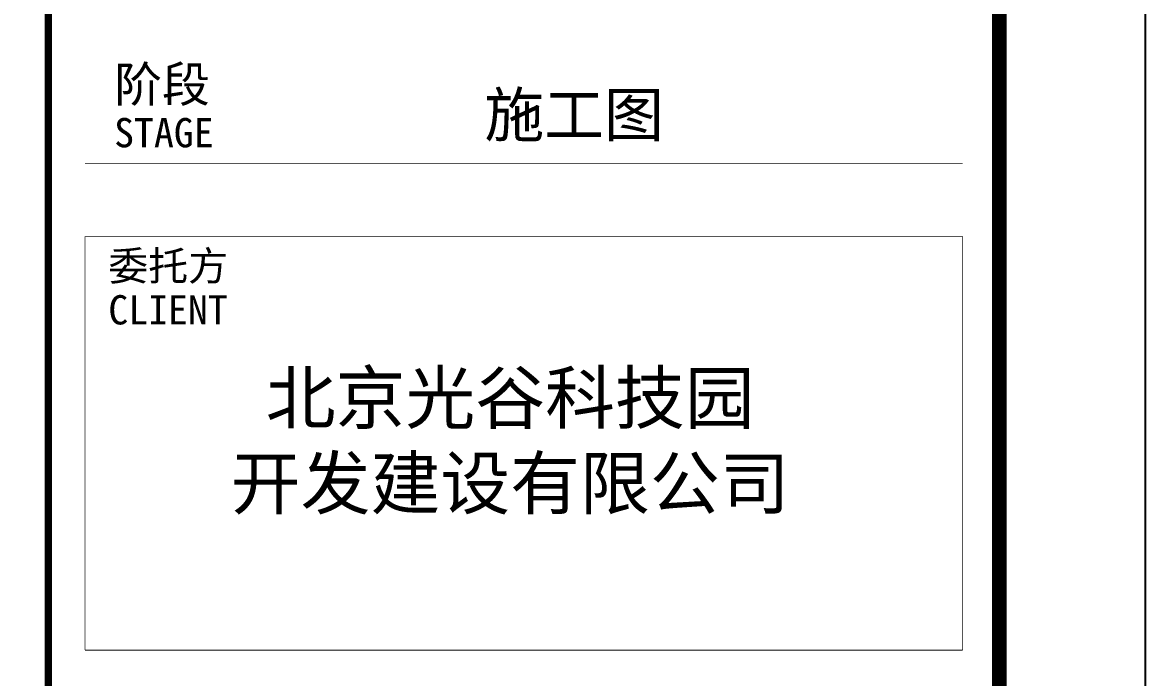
# Model space of a CAD drawing. Extents: x 115799 to 952918, y -190076 to 200966.
# Drawn here: x 471472 to 475310, y 41354 to 43593 of the extents above; entities that cross this region are included whole.
import ezdxf
from ezdxf.enums import TextEntityAlignment as Align

# ---------------------------------------------------------------- set-up
doc = ezdxf.new("R2010")
doc.units = 0
doc.header["$LTSCALE"] = 1000
doc.header["$MEASUREMENT"] = 0
for name, color, linetype in [('00-图签', 7, 'Continuous'), ('00-图签签名_10', 10, 'Continuous'), ('SHEET_LINE', 6, 'Continuous'), ('SHEET_TEXT', 7, 'Continuous'), ('字', 7, 'Continuous')]:
    doc.layers.add(name, color=color, linetype=linetype)
doc.styles.add('A0-建筑图签$0$hwxh', font='STXIHEI.TTF')
doc.styles.add('华文细黑', font='STXIHEI.TTF', dxfattribs={"height": 10})

# ---------------------------------------------------------------- blocks, each defined once
blk = doc.blocks.new('图签-A1')
at = {"layer": 'SHEET_LINE', "const_width": 0.5}
blk.add_lwpolyline([(-65, -0.1653651263004576), (0, -0.1653651263004576), (-9.094947017729282e-13, 512.3346348736995), (-65.00000000000091, 512.3346348736995)], close=True, dxfattribs=at)
at = {"layer": 'SHEET_LINE'}
for points, const_width in [([(-62.50000000000091, 452.6997839660689), (-2.500000000000909, 452.6997839660689)], 0.05), ([(-2.500000000000909, 419.4355420853271), (-2.500000000000909, 447.6997839660644), (-62.50000000000091, 447.6997839660644), (-62.50000000000091, 419.4355420853271)], 0.04999999999999995), ([(-62.50000000000091, 419.4355420853271), (-2.500000000000909, 419.4355420853271)], 0.04999999999999995)]:
    blk.add_lwpolyline(points, dxfattribs=dict(at, const_width=const_width))
at = {"layer": '00-图签签名_10', "style": 'A0-建筑图签$0$hwxh'}
for tag, p in [('曲佰忠', (-28.75773944549064, 153.5416569594063)), ('郭艳霞', (-28.75773944549064, 146.0416569594063)), ('关宝凤', (-28.75773944549064, 131.0416569594063)), ('李杰', (-28.75773944549064, 116.0416569594063)), ('李杰', (-28.75773944549064, 108.5416569594063))]:
    blk.add_attdef(tag, text='', height=2.299999999999999, dxfattribs=at).set_placement(p, align=Align.TOP_CENTER)
at = {"layer": 'SHEET_TEXT', "style": '华文细黑'}
for s, height, p in [('阶段', 2.4, (-60.49999999999636, 459.3038319111238)), ('STAGE', 2, (-60.49999999999636, 455.8001208942387)), ('委托方', 2, (-60.89723522267877, 446.6947083529521)), ('CLIENT', 2, (-60.89723522267877, 443.6947083529521))]:
    blk.add_text(s, height=height, dxfattribs=at).set_placement(p, align=Align.TOP_LEFT)
at = {"layer": '字', "width": 781.5415673822165, "attachment_point": 5, "style": '华文细黑'}
for s, insert, char_height in [('施工图', (-29.05683028147178, 455.8612158358819), 2.999999999999997), ('北京光谷科技园\\P开发建设有限公司', (-33.42695528067725, 433.567360125372), 3.5)]:
    blk.add_mtext(s, dxfattribs=dict(at, insert=insert, char_height=char_height))

msp = doc.modelspace()

# ---------------------------------------------------------------- linework, layer by layer
at = {"layer": '00-图签'}
msp.add_lwpolyline([(475310.5, 19976), (475310.5, 49676), (433260.5, 49684.26825631503), (433260.5, 19984.26825631503)], close=True, dxfattribs=at)
at = {"layer": '00-图签', "const_width": 50}
msp.add_lwpolyline([(474810.5, 20476), (474810.5, 49176), (434510.5, 49184.26825631503), (434510.5, 20484.26825631503)], close=True, dxfattribs=at)

# ---------------------------------------------------------------- block references
at = {"xscale": 50, "yscale": 50, "zscale": 50}
msp.add_blockref('图签-A1', (474810.5, 20476), dxfattribs=at)

doc.saveas('drawing.dxf')
